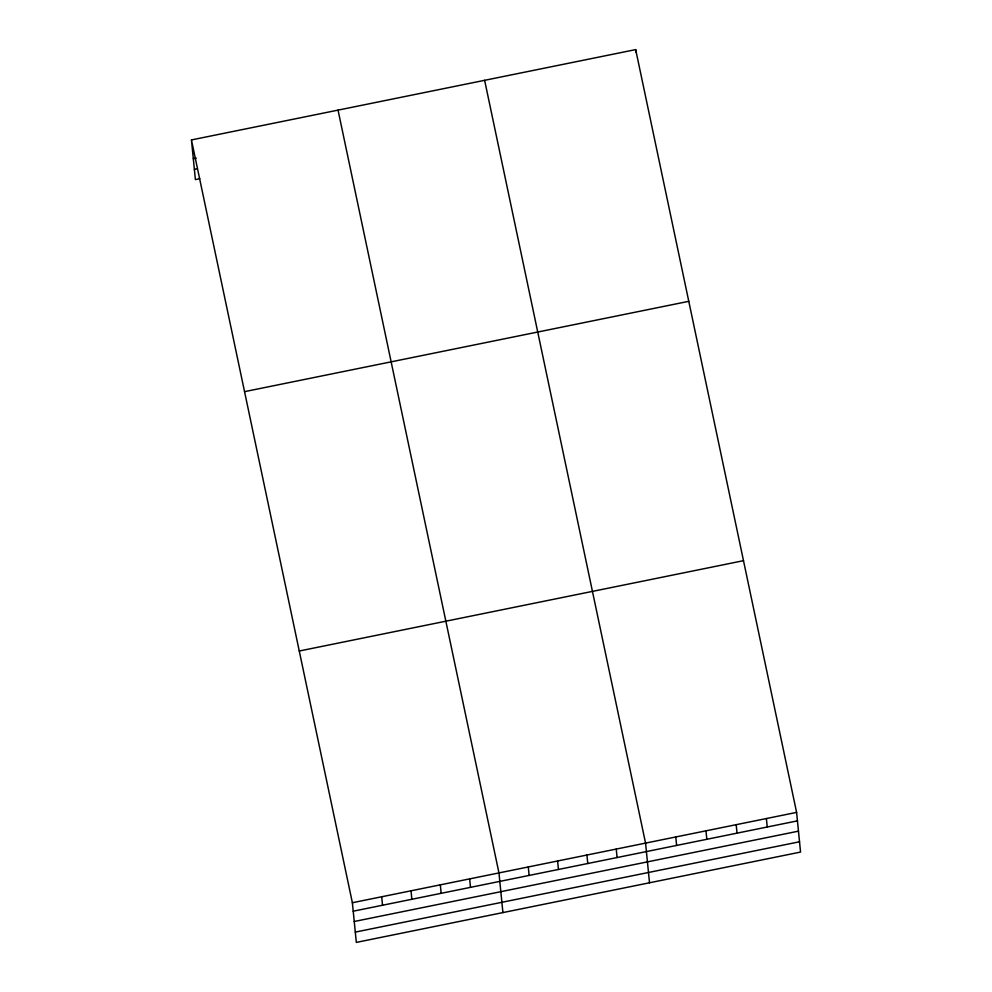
<?xml version="1.0" encoding="UTF-8"?>
<svg xmlns="http://www.w3.org/2000/svg" width="992" height="992" viewBox="0 0 992 992"><rect width="100%" height="100%" fill="white"/><g stroke="black" fill="none" stroke-linecap="round" stroke-linejoin="round"><path stroke-width="1.49" d="M191.444 139.934L635.674 49.6L796.601 812.398L800.556 852.066L356.326 942.4L352.371 902.732L191.444 139.934L195.399 179.602L199.801 178.709M193.316 158.695L196.242 158.1M194.37 169.31L197.309 168.714M244.54 391.654L688.783 301.32M299.262 651.012L743.492 560.678M352.371 902.732L796.601 812.398M353.214 911.202L797.444 820.868M354.243 921.494L798.473 831.16M355.297 932.108L799.527 841.774M484.629 80.315L645.556 843.113L649.524 882.781M338.036 110.124L498.964 872.923L502.919 912.59M766.394 818.536L767.238 827.006M736.188 824.687L737.031 833.144M635.674 49.6L635.959 52.427M705.982 830.825L706.825 839.294M675.775 836.963L676.618 845.432M616.243 849.078L617.086 857.534M586.917 855.03L587.772 863.499M557.603 860.994L558.446 869.463M528.277 866.958L529.133 875.428M469.65 878.887L470.493 887.344M440.324 884.852L441.167 893.308M411.01 890.804L411.854 899.273M381.684 896.768L382.528 905.237"/></g></svg>
